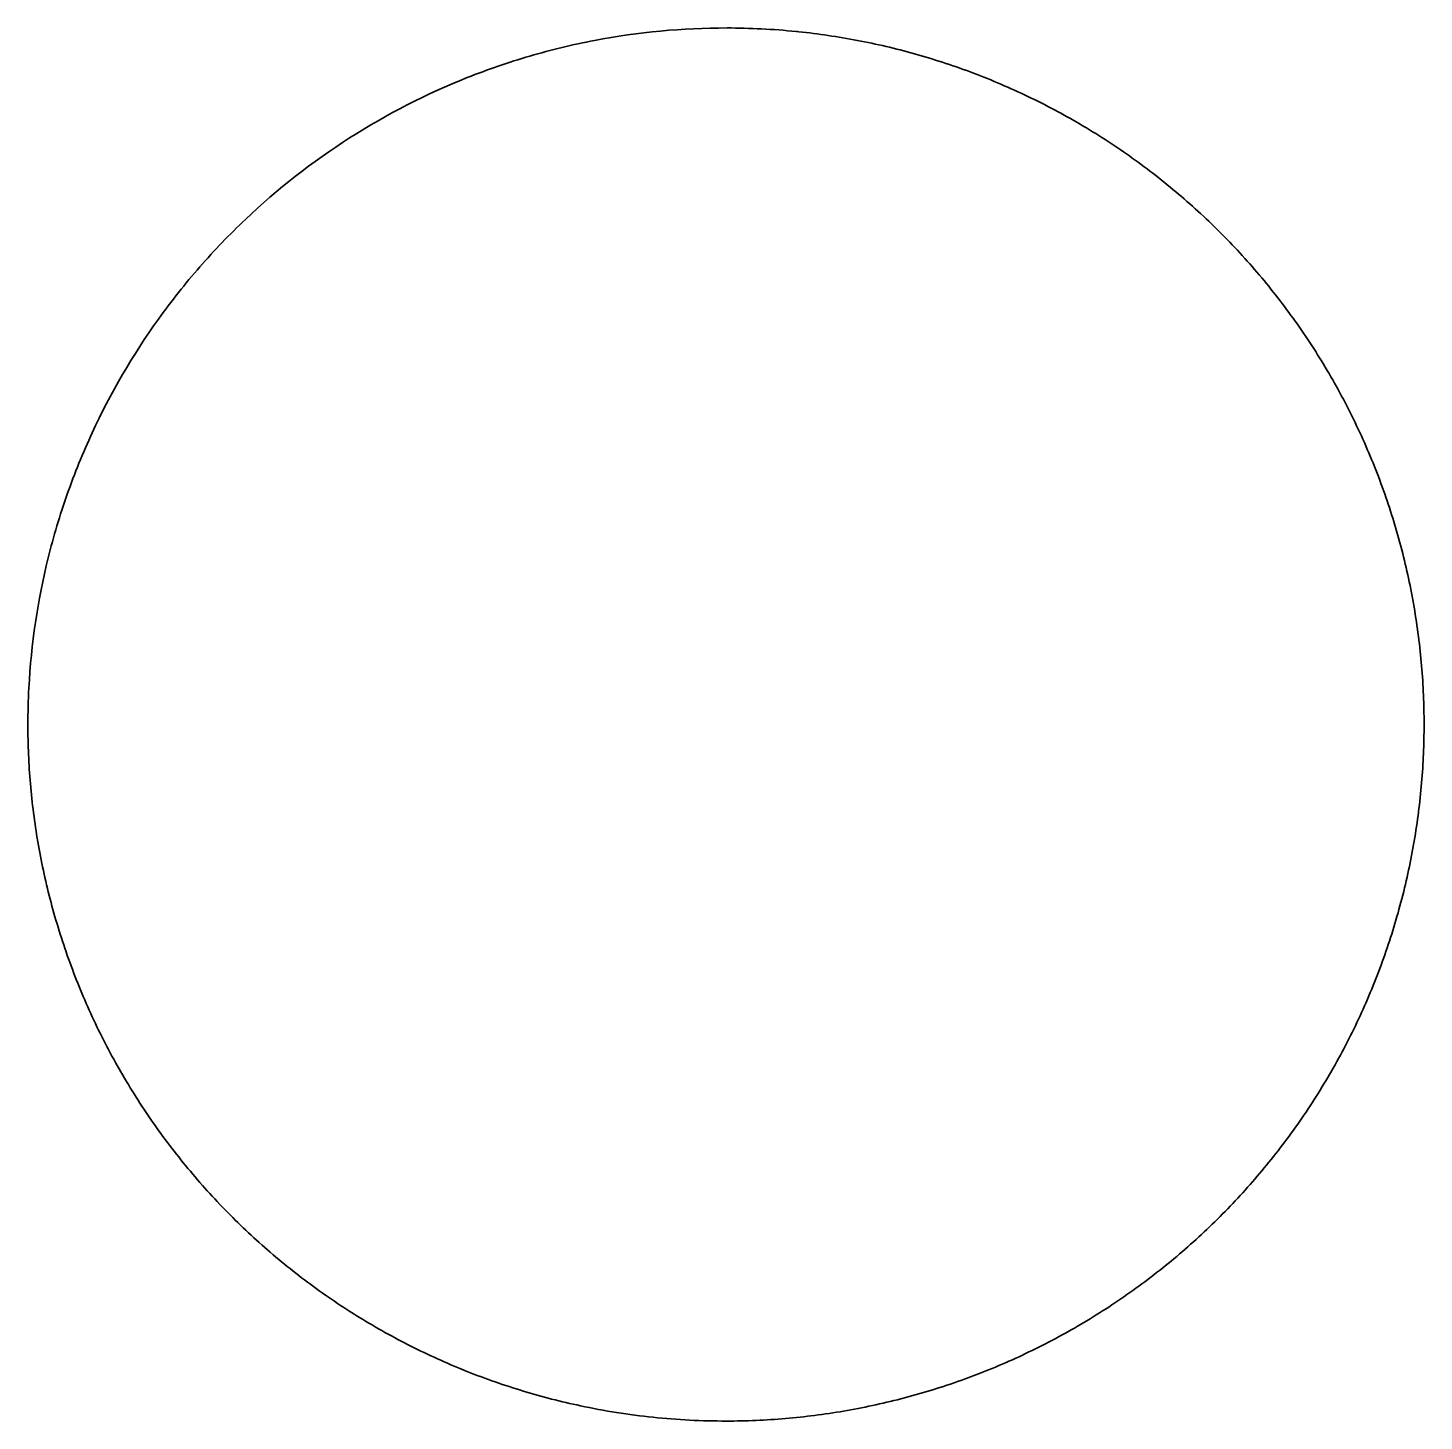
# Model space of a CAD drawing. Header units: millimetres. Extents: x 0 to 2526, y -1017 to 790.
# Drawn here: x 810.37 to 847.37, y -811.94 to -775.01 of the extents above; entities that cross this region are included whole.
import ezdxf

# ---------------------------------------------------------------- set-up
doc = ezdxf.new("R2010")
doc.units = ezdxf.units.MM
doc.layers.add('Blocks', color=7, linetype='Continuous')
doc.layers.add('Blocks$Inner', color=7, linetype='Continuous', lineweight=25, true_color=0x007f00)
doc.layers.add('Blocks$Outline', color=7, linetype='Continuous', lineweight=35, true_color=0xff3f3f)

# ---------------------------------------------------------------- blocks, each defined once
blk = doc.blocks.new('Balcony Dining Bench w Arm Top')
at = {"layer": 'Blocks$Inner'}
blk.add_line((425.29, 41.607), (425.283, 41.532), dxfattribs=at)
for points, knots in [([(443.65, 58.176), (443.455, 58.176), (443.261, 58.173), (442.809, 58.159), (442.546, 58.145), (442.031, 58.107), (441.765, 58.081), (441.252, 58.021), (440.988, 57.985), (440.477, 57.903), (440.219, 57.856), (439.712, 57.753), (439.459, 57.695), (438.957, 57.571), (438.707, 57.503), (438.211, 57.358), (437.964, 57.279), (437.475, 57.113), (437.231, 57.024), (436.749, 56.838), (436.505, 56.737), (436.032, 56.53), (435.789, 56.418), (435.325, 56.191), (435.087, 56.069), (434.633, 55.822), (434.404, 55.692), (433.96, 55.426), (433.74, 55.288), (433.308, 55.004), (433.095, 54.857), (432.675, 54.555), (432.468, 54.4), (432.061, 54.08), (431.859, 53.915), (431.466, 53.579), (431.27, 53.404), (430.891, 53.051), (430.7, 52.865), (430.336, 52.497), (430.153, 52.302), (429.806, 51.919), (429.633, 51.72), (429.302, 51.322), (429.14, 51.119), (428.826, 50.707), (428.673, 50.498), (428.377, 50.074), (428.233, 49.858), (427.955, 49.422), (427.82, 49.199), (427.56, 48.752), (427.433, 48.521), (427.192, 48.063), (427.073, 47.823), (426.852, 47.355), (426.743, 47.111), (426.542, 46.634), (426.445, 46.39), (426.264, 45.905), (426.179, 45.659), (426.018, 45.166), (425.944, 44.918), (425.804, 44.42), (425.74, 44.169), (425.621, 43.665), (425.567, 43.41), (425.47, 42.902), (425.426, 42.642), (425.351, 42.13), (425.317, 41.864), (425.29, 41.607)], [89.221293, 89.221293, 89.221293, 89.221293, 89.807028, 89.807028, 90.588009, 90.588009, 91.36899, 91.36899, 92.150257, 92.150257, 92.931524, 92.931524, 93.712791, 93.712791, 94.494058, 94.494058, 95.275325, 95.275325, 96.056592, 96.056592, 96.837859, 96.837859, 97.619126, 97.619126, 98.40045, 98.40045, 99.181774, 99.181774, 99.963097, 99.963097, 100.744421, 100.744421, 101.525745, 101.525745, 102.307069, 102.307069, 103.088393, 103.088393, 103.869717, 103.869717, 104.650831, 104.650831, 105.431945, 105.431945, 106.21306, 106.21306, 106.994174, 106.994174, 107.775289, 107.775289, 108.556403, 108.556403, 109.337518, 109.337518, 110.118632, 110.118632, 110.899345, 110.899345, 111.680059, 111.680059, 112.460772, 112.460772, 113.241485, 113.241485, 114.022198, 114.022198, 114.802911, 114.802911, 115.583624, 115.583624, 116.364337, 116.364337, 116.364337, 116.364337]), ([(462.01, 37.743), (462.044, 38.062), (462.07, 38.391), (462.086, 38.712), (462.103, 39.033), (462.111, 39.366), (462.111, 39.687), (462.111, 39.946), (462.105, 40.214), (462.094, 40.472), (462.083, 40.731), (462.066, 40.994), (462.044, 41.252), (462.022, 41.509), (461.994, 41.769), (461.961, 42.025), (461.929, 42.282), (461.89, 42.538), (461.847, 42.794), (461.803, 43.049), (461.754, 43.303), (461.7, 43.556), (461.646, 43.81), (461.586, 44.063), (461.521, 44.314), (461.456, 44.564), (461.385, 44.818), (461.31, 45.065), (461.234, 45.313), (461.151, 45.567), (461.066, 45.811), (460.98, 46.055), (460.886, 46.306), (460.79, 46.546), (460.694, 46.787), (460.591, 47.029), (460.485, 47.265), (460.379, 47.501), (460.268, 47.736), (460.152, 47.968), (460.036, 48.199), (459.915, 48.428), (459.79, 48.654), (459.665, 48.881), (459.535, 49.104), (459.4, 49.325), (459.265, 49.546), (459.125, 49.765), (458.981, 49.98), (458.837, 50.195), (458.686, 50.41), (458.534, 50.619), (458.381, 50.828), (458.218, 51.04), (458.057, 51.242), (457.896, 51.444), (457.724, 51.649), (457.555, 51.844), (457.385, 52.039), (457.208, 52.233), (457.03, 52.421), (456.852, 52.608), (456.669, 52.793), (456.484, 52.973), (456.298, 53.153), (456.109, 53.329), (455.916, 53.501), (455.723, 53.673), (455.526, 53.841), (455.326, 54.004), (455.126, 54.168), (454.922, 54.328), (454.715, 54.483), (454.508, 54.639), (454.295, 54.792), (454.082, 54.938), (453.869, 55.084), (453.646, 55.23), (453.427, 55.367), (453.208, 55.504), (452.979, 55.641), (452.754, 55.769), (452.53, 55.896), (452.299, 56.021), (452.069, 56.139), (451.839, 56.257), (451.606, 56.371), (451.371, 56.479), (451.137, 56.588), (450.9, 56.691), (450.661, 56.789), (450.422, 56.887), (450.181, 56.981), (449.939, 57.069), (449.696, 57.157), (449.45, 57.241), (449.204, 57.318), (448.958, 57.396), (448.706, 57.47), (448.457, 57.537), (448.208, 57.605), (447.949, 57.669), (447.697, 57.726), (447.445, 57.782), (447.184, 57.835), (446.93, 57.881), (446.676, 57.927), (446.416, 57.969), (446.161, 58.004), (445.905, 58.039), (445.647, 58.069), (445.39, 58.094), (445.133, 58.118), (444.875, 58.137), (444.617, 58.151), (444.36, 58.164), (444.101, 58.172), (443.843, 58.175), (443.786, 58.176), (443.721, 58.176), (443.65, 58.176)], [58.19558, 58.19558, 58.19558, 58.19558, 59.168157, 59.168157, 59.168157, 60.143986, 60.143986, 60.143986, 60.929281, 60.929281, 60.929281, 61.710362, 61.710362, 61.710362, 62.48867, 62.48867, 62.48867, 63.265602, 63.265602, 63.265602, 64.042531, 64.042531, 64.042531, 64.820833, 64.820833, 64.820833, 65.601905, 65.601905, 65.601905, 66.387187, 66.387187, 66.387187, 67.172464, 67.172464, 67.172464, 67.953532, 67.953532, 67.953532, 68.731835, 68.731835, 68.731835, 69.508767, 69.508767, 69.508767, 70.285704, 70.285704, 70.285704, 71.064017, 71.064017, 71.064017, 71.845105, 71.845105, 71.845105, 72.630406, 72.630406, 72.630406, 73.415842, 73.415842, 73.415842, 74.197076, 74.197076, 74.197076, 74.97555, 74.97555, 74.97555, 75.752658, 75.752658, 75.752658, 76.529774, 76.529774, 76.529774, 77.30827, 77.30827, 77.30827, 78.089542, 78.089542, 78.089542, 78.875029, 78.875029, 78.875029, 79.660875, 79.660875, 79.660875, 80.442519, 80.442519, 80.442519, 81.221403, 81.221403, 81.221403, 81.998921, 81.998921, 81.998921, 82.776448, 82.776448, 82.776448, 83.555357, 83.555357, 83.555357, 84.337042, 84.337042, 84.337042, 85.122944, 85.122944, 85.122944, 85.90925, 85.90925, 85.90925, 86.691348, 86.691348, 86.691348, 87.470682, 87.470682, 87.470682, 88.248648, 88.248648, 88.248648, 89.026619, 89.026619, 89.026619, 89.221293, 89.221293, 89.221293, 89.221293]), ([(425.19, 39.703), (425.189, 38.521), (425.299, 37.351), (425.631, 35.617), (425.77, 35.041), (426.1, 33.914), (426.29, 33.362), (426.937, 31.738), (427.47, 30.697), (428.74, 28.708), (429.461, 27.788), (430.662, 26.52), (431.083, 26.116), (431.965, 25.345), (432.43, 24.977), (433.859, 23.952), (434.864, 23.366), (436.451, 22.633), (436.993, 22.413), (438.103, 22.023), (438.666, 21.855), (440.365, 21.435), (441.514, 21.264), (443.006, 21.185), (443.333, 21.176), (443.661, 21.176)], [1.908452, 1.908452, 1.908452, 1.908452, 5.427211, 5.427211, 7.186591, 7.186591, 8.945971, 8.945971, 12.46473, 12.46473, 15.98349, 15.98349, 17.742869, 17.742869, 19.502249, 19.502249, 23.021009, 23.021009, 24.780388, 24.780388, 26.539768, 26.539768, 30.058527, 30.058527, 31.039347, 31.039347, 31.039347, 31.039347]), ([(443.661, 21.176), (443.733, 21.176), (443.798, 21.177), (443.855, 21.177), (444.113, 21.18), (444.38, 21.189), (444.638, 21.202), (444.896, 21.216), (445.158, 21.236), (445.415, 21.26), (445.672, 21.285), (445.93, 21.315), (446.185, 21.351), (446.441, 21.386), (446.696, 21.427), (446.95, 21.473), (447.204, 21.519), (447.458, 21.571), (447.709, 21.628), (447.961, 21.685), (448.214, 21.747), (448.463, 21.814), (448.712, 21.882), (448.964, 21.956), (449.21, 22.034), (449.456, 22.111), (449.709, 22.197), (449.952, 22.286), (450.195, 22.374), (450.443, 22.47), (450.682, 22.569), (450.921, 22.667), (451.162, 22.773), (451.396, 22.881), (451.631, 22.99), (451.864, 23.104), (452.094, 23.222), (452.324, 23.341), (452.551, 23.464), (452.776, 23.592), (453, 23.72), (453.222, 23.853), (453.441, 23.99), (453.66, 24.127), (453.878, 24.27), (454.091, 24.416), (454.304, 24.563), (454.518, 24.716), (454.724, 24.872), (454.931, 25.027), (455.141, 25.192), (455.341, 25.356), (455.541, 25.52), (455.744, 25.693), (455.937, 25.866), (456.13, 26.038), (456.322, 26.217), (456.508, 26.398), (456.693, 26.578), (456.876, 26.763), (457.053, 26.951), (457.231, 27.139), (457.405, 27.331), (457.575, 27.526), (457.744, 27.722), (457.91, 27.921), (458.071, 28.123), (458.233, 28.325), (458.391, 28.532), (458.544, 28.741), (458.696, 28.95), (458.847, 29.166), (458.991, 29.381), (459.135, 29.597), (459.279, 29.822), (459.413, 30.043), (459.548, 30.264), (459.682, 30.496), (459.807, 30.722), (459.932, 30.949), (460.054, 31.182), (460.169, 31.414), (460.285, 31.645), (460.396, 31.881), (460.501, 32.117), (460.607, 32.354), (460.708, 32.593), (460.803, 32.833), (460.899, 33.074), (460.989, 33.317), (461.075, 33.561), (461.16, 33.806), (461.241, 34.054), (461.316, 34.301), (461.391, 34.549), (461.462, 34.803), (461.527, 35.054), (461.591, 35.305), (461.652, 35.565), (461.706, 35.819), (461.773, 36.133), (461.834, 36.46), (461.884, 36.778), (461.934, 37.095), (461.977, 37.423), (462.01, 37.743)], [31.039347, 31.039347, 31.039347, 31.039347, 31.23454, 31.23454, 31.23454, 32.021245, 32.021245, 32.021245, 32.803736, 32.803736, 32.803736, 33.583455, 33.583455, 33.583455, 34.3618, 34.3618, 34.3618, 35.140144, 35.140144, 35.140144, 35.919864, 35.919864, 35.919864, 36.702356, 36.702356, 36.702356, 37.489064, 37.489064, 37.489064, 38.275878, 38.275878, 38.275878, 39.058467, 39.058467, 39.058467, 39.838275, 39.838275, 39.838275, 40.6167, 40.6167, 40.6167, 41.395118, 41.395118, 41.395118, 42.174907, 42.174907, 42.174907, 42.957465, 42.957465, 42.957465, 43.744237, 43.744237, 43.744237, 44.53078, 44.53078, 44.53078, 45.313093, 45.313093, 45.313093, 46.092619, 46.092619, 46.092619, 46.870759, 46.870759, 46.870759, 47.648888, 47.648888, 47.648888, 48.428384, 48.428384, 48.428384, 49.210648, 49.210648, 49.210648, 49.997123, 49.997123, 49.997123, 50.783164, 50.783164, 50.783164, 51.564977, 51.564977, 51.564977, 52.344005, 52.344005, 52.344005, 53.121647, 53.121647, 53.121647, 53.899279, 53.899279, 53.899279, 54.678278, 54.678278, 54.678278, 55.460044, 55.460044, 55.460044, 56.246021, 56.246021, 56.246021, 57.221879, 57.221879, 57.221879, 58.19558, 58.19558, 58.19558, 58.19558])]:
    blk.add_open_spline(points, degree=3, knots=knots, dxfattribs=at)
blk.add_open_spline([(425.283, 41.532), (425.222, 40.924), (425.191, 40.314), (425.19, 39.703)], degree=3, dxfattribs=at)
at = {"layer": 'Blocks$Outline'}
blk.add_open_spline([(425.283, 41.532), (425.285, 41.557), (425.288, 41.582), (425.29, 41.607), (425.317, 41.864), (425.351, 42.13), (425.426, 42.642), (425.47, 42.902), (425.567, 43.41), (425.621, 43.665), (425.74, 44.169), (425.804, 44.42), (425.944, 44.918), (426.018, 45.166), (426.179, 45.659), (426.264, 45.905), (426.445, 46.39), (426.542, 46.634), (426.743, 47.111), (426.852, 47.355), (427.073, 47.823), (427.192, 48.063), (427.433, 48.521), (427.56, 48.752), (427.82, 49.199), (427.955, 49.422), (428.233, 49.858), (428.377, 50.074), (428.673, 50.498), (428.826, 50.707), (429.14, 51.119), (429.302, 51.322), (429.633, 51.72), (429.806, 51.919), (430.153, 52.302), (430.336, 52.497), (430.7, 52.865), (430.891, 53.051), (431.27, 53.404), (431.466, 53.579), (431.859, 53.915), (432.061, 54.08), (432.468, 54.4), (432.675, 54.555), (433.095, 54.857), (433.308, 55.004), (433.74, 55.288), (433.96, 55.426), (434.404, 55.692), (434.633, 55.822), (435.087, 56.069), (435.325, 56.191), (435.789, 56.418), (436.032, 56.53), (436.505, 56.737), (436.749, 56.838), (437.231, 57.024), (437.475, 57.113), (437.964, 57.279), (438.211, 57.358), (438.707, 57.503), (438.957, 57.571), (439.459, 57.695), (439.712, 57.753), (440.219, 57.856), (440.477, 57.903), (440.988, 57.985), (441.252, 58.021), (441.765, 58.081), (442.031, 58.107), (442.546, 58.145), (442.809, 58.159), (443.261, 58.173), (443.455, 58.176), (443.65, 58.176), (443.721, 58.176), (443.786, 58.176), (443.843, 58.175), (444.101, 58.172), (444.36, 58.164), (444.617, 58.151), (444.875, 58.137), (445.133, 58.118), (445.39, 58.094), (445.647, 58.069), (445.905, 58.039), (446.161, 58.004), (446.416, 57.969), (446.676, 57.927), (446.93, 57.881), (447.184, 57.835), (447.445, 57.782), (447.697, 57.726), (447.949, 57.669), (448.208, 57.605), (448.457, 57.537), (448.706, 57.47), (448.958, 57.396), (449.204, 57.318), (449.45, 57.241), (449.696, 57.157), (449.939, 57.069), (450.181, 56.981), (450.422, 56.887), (450.661, 56.789), (450.9, 56.691), (451.137, 56.588), (451.371, 56.479), (451.606, 56.371), (451.839, 56.257), (452.069, 56.139), (452.299, 56.021), (452.53, 55.896), (452.754, 55.769), (452.979, 55.641), (453.208, 55.504), (453.427, 55.367), (453.646, 55.23), (453.869, 55.084), (454.082, 54.938), (454.295, 54.792), (454.508, 54.639), (454.715, 54.483), (454.922, 54.328), (455.126, 54.168), (455.326, 54.004), (455.526, 53.841), (455.723, 53.673), (455.916, 53.501), (456.109, 53.329), (456.298, 53.153), (456.484, 52.973), (456.669, 52.793), (456.852, 52.608), (457.03, 52.421), (457.208, 52.233), (457.385, 52.039), (457.555, 51.844), (457.724, 51.649), (457.896, 51.444), (458.057, 51.242), (458.218, 51.04), (458.381, 50.828), (458.534, 50.619), (458.686, 50.41), (458.837, 50.195), (458.981, 49.98), (459.125, 49.765), (459.265, 49.546), (459.4, 49.325), (459.535, 49.104), (459.665, 48.881), (459.79, 48.654), (459.915, 48.428), (460.036, 48.199), (460.152, 47.968), (460.268, 47.736), (460.379, 47.501), (460.485, 47.265), (460.591, 47.029), (460.694, 46.787), (460.79, 46.546), (460.886, 46.306), (460.98, 46.055), (461.066, 45.811), (461.151, 45.567), (461.234, 45.313), (461.31, 45.065), (461.385, 44.818), (461.456, 44.564), (461.521, 44.314), (461.586, 44.063), (461.646, 43.81), (461.7, 43.556), (461.754, 43.303), (461.803, 43.049), (461.847, 42.794), (461.89, 42.538), (461.929, 42.282), (461.961, 42.025), (461.994, 41.769), (462.022, 41.509), (462.044, 41.252), (462.066, 40.994), (462.083, 40.731), (462.094, 40.472), (462.105, 40.214), (462.111, 39.946), (462.111, 39.687), (462.111, 39.366), (462.103, 39.033), (462.086, 38.712), (462.07, 38.391), (462.044, 38.062), (462.01, 37.743), (461.977, 37.423), (461.934, 37.095), (461.884, 36.778), (461.834, 36.46), (461.773, 36.133), (461.706, 35.819), (461.652, 35.565), (461.591, 35.305), (461.527, 35.054), (461.462, 34.803), (461.391, 34.549), (461.316, 34.301), (461.241, 34.054), (461.16, 33.806), (461.075, 33.561), (460.989, 33.317), (460.899, 33.074), (460.803, 32.833), (460.708, 32.593), (460.607, 32.354), (460.501, 32.117), (460.396, 31.881), (460.285, 31.645), (460.169, 31.414), (460.054, 31.182), (459.932, 30.949), (459.807, 30.722), (459.682, 30.496), (459.548, 30.264), (459.413, 30.043), (459.279, 29.822), (459.135, 29.597), (458.991, 29.381), (458.847, 29.166), (458.696, 28.95), (458.544, 28.741), (458.391, 28.532), (458.233, 28.325), (458.071, 28.123), (457.91, 27.921), (457.744, 27.722), (457.575, 27.526), (457.405, 27.331), (457.231, 27.139), (457.053, 26.951), (456.876, 26.763), (456.693, 26.578), (456.508, 26.398), (456.322, 26.217), (456.13, 26.038), (455.937, 25.866), (455.744, 25.693), (455.541, 25.52), (455.341, 25.356), (455.141, 25.192), (454.931, 25.027), (454.724, 24.872), (454.518, 24.716), (454.304, 24.563), (454.091, 24.416), (453.878, 24.27), (453.66, 24.127), (453.441, 23.99), (453.222, 23.853), (453, 23.72), (452.776, 23.592), (452.551, 23.464), (452.324, 23.341), (452.094, 23.222), (451.864, 23.104), (451.631, 22.99), (451.396, 22.881), (451.162, 22.773), (450.921, 22.667), (450.682, 22.569), (450.443, 22.47), (450.195, 22.374), (449.952, 22.286), (449.709, 22.197), (449.456, 22.111), (449.21, 22.034), (448.964, 21.956), (448.712, 21.882), (448.463, 21.814), (448.214, 21.747), (447.961, 21.685), (447.709, 21.628), (447.458, 21.571), (447.204, 21.519), (446.95, 21.473), (446.696, 21.427), (446.441, 21.386), (446.185, 21.351), (445.93, 21.315), (445.672, 21.285), (445.415, 21.26), (445.158, 21.236), (444.896, 21.216), (444.638, 21.202), (444.38, 21.189), (444.113, 21.18), (443.855, 21.177), (443.798, 21.177), (443.733, 21.176), (443.661, 21.176), (443.333, 21.176), (443.006, 21.185), (441.514, 21.264), (440.365, 21.435), (438.666, 21.855), (438.103, 22.023), (436.993, 22.413), (436.451, 22.633), (434.864, 23.366), (433.859, 23.952), (432.43, 24.977), (431.965, 25.345), (431.083, 26.116), (430.662, 26.52), (429.461, 27.788), (428.74, 28.708), (427.47, 30.697), (426.937, 31.738), (426.29, 33.362), (426.1, 33.914), (425.77, 35.041), (425.631, 35.617), (425.299, 37.351), (425.189, 38.521), (425.19, 39.703), (425.191, 40.314), (425.222, 40.924), (425.283, 41.532)], degree=3, knots=[-116.440023, -116.440023, -116.440023, -116.440023, -116.364337, -116.364337, -116.364337, -115.583624, -115.583624, -114.802911, -114.802911, -114.022198, -114.022198, -113.241485, -113.241485, -112.460772, -112.460772, -111.680059, -111.680059, -110.899345, -110.899345, -110.118632, -110.118632, -109.337518, -109.337518, -108.556403, -108.556403, -107.775289, -107.775289, -106.994174, -106.994174, -106.21306, -106.21306, -105.431945, -105.431945, -104.650831, -104.650831, -103.869717, -103.869717, -103.088393, -103.088393, -102.307069, -102.307069, -101.525745, -101.525745, -100.744421, -100.744421, -99.963097, -99.963097, -99.181774, -99.181774, -98.40045, -98.40045, -97.619126, -97.619126, -96.837859, -96.837859, -96.056592, -96.056592, -95.275325, -95.275325, -94.494058, -94.494058, -93.712791, -93.712791, -92.931524, -92.931524, -92.150257, -92.150257, -91.36899, -91.36899, -90.588009, -90.588009, -89.807028, -89.807028, -89.221293, -89.221293, -89.221293, -89.026619, -89.026619, -89.026619, -88.248648, -88.248648, -88.248648, -87.470682, -87.470682, -87.470682, -86.691348, -86.691348, -86.691348, -85.90925, -85.90925, -85.90925, -85.122944, -85.122944, -85.122944, -84.337042, -84.337042, -84.337042, -83.555357, -83.555357, -83.555357, -82.776448, -82.776448, -82.776448, -81.998921, -81.998921, -81.998921, -81.221403, -81.221403, -81.221403, -80.442519, -80.442519, -80.442519, -79.660875, -79.660875, -79.660875, -78.875029, -78.875029, -78.875029, -78.089542, -78.089542, -78.089542, -77.30827, -77.30827, -77.30827, -76.529774, -76.529774, -76.529774, -75.752658, -75.752658, -75.752658, -74.97555, -74.97555, -74.97555, -74.197076, -74.197076, -74.197076, -73.415842, -73.415842, -73.415842, -72.630406, -72.630406, -72.630406, -71.845105, -71.845105, -71.845105, -71.064017, -71.064017, -71.064017, -70.285704, -70.285704, -70.285704, -69.508767, -69.508767, -69.508767, -68.731835, -68.731835, -68.731835, -67.953532, -67.953532, -67.953532, -67.172464, -67.172464, -67.172464, -66.387187, -66.387187, -66.387187, -65.601905, -65.601905, -65.601905, -64.820833, -64.820833, -64.820833, -64.042531, -64.042531, -64.042531, -63.265602, -63.265602, -63.265602, -62.48867, -62.48867, -62.48867, -61.710362, -61.710362, -61.710362, -60.929281, -60.929281, -60.929281, -60.143986, -60.143986, -60.143986, -59.168157, -59.168157, -59.168157, -58.19558, -58.19558, -58.19558, -57.221879, -57.221879, -57.221879, -56.246021, -56.246021, -56.246021, -55.460044, -55.460044, -55.460044, -54.678278, -54.678278, -54.678278, -53.899279, -53.899279, -53.899279, -53.121647, -53.121647, -53.121647, -52.344005, -52.344005, -52.344005, -51.564977, -51.564977, -51.564977, -50.783164, -50.783164, -50.783164, -49.997123, -49.997123, -49.997123, -49.210648, -49.210648, -49.210648, -48.428384, -48.428384, -48.428384, -47.648888, -47.648888, -47.648888, -46.870759, -46.870759, -46.870759, -46.092619, -46.092619, -46.092619, -45.313093, -45.313093, -45.313093, -44.53078, -44.53078, -44.53078, -43.744237, -43.744237, -43.744237, -42.957465, -42.957465, -42.957465, -42.174907, -42.174907, -42.174907, -41.395118, -41.395118, -41.395118, -40.6167, -40.6167, -40.6167, -39.838275, -39.838275, -39.838275, -39.058467, -39.058467, -39.058467, -38.275878, -38.275878, -38.275878, -37.489064, -37.489064, -37.489064, -36.702356, -36.702356, -36.702356, -35.919864, -35.919864, -35.919864, -35.140144, -35.140144, -35.140144, -34.3618, -34.3618, -34.3618, -33.583455, -33.583455, -33.583455, -32.803736, -32.803736, -32.803736, -32.021245, -32.021245, -32.021245, -31.23454, -31.23454, -31.23454, -31.039347, -31.039347, -31.039347, -30.058527, -30.058527, -26.539768, -26.539768, -24.780388, -24.780388, -23.021009, -23.021009, -19.502249, -19.502249, -17.742869, -17.742869, -15.98349, -15.98349, -12.46473, -12.46473, -8.945971, -8.945971, -7.186591, -7.186591, -5.427211, -5.427211, -1.908452, -1.908452, -1.908452, -0.075694, -0.075694, -0.075694, -0.075694], dxfattribs=at)

msp = doc.modelspace()

# ---------------------------------------------------------------- block references
at = {"layer": 'Blocks', "rotation": 270.0000000000025}
msp.add_blockref('Balcony Dining Bench w Arm Top', (789.198, -349.824), dxfattribs=at)

doc.saveas('drawing.dxf')
